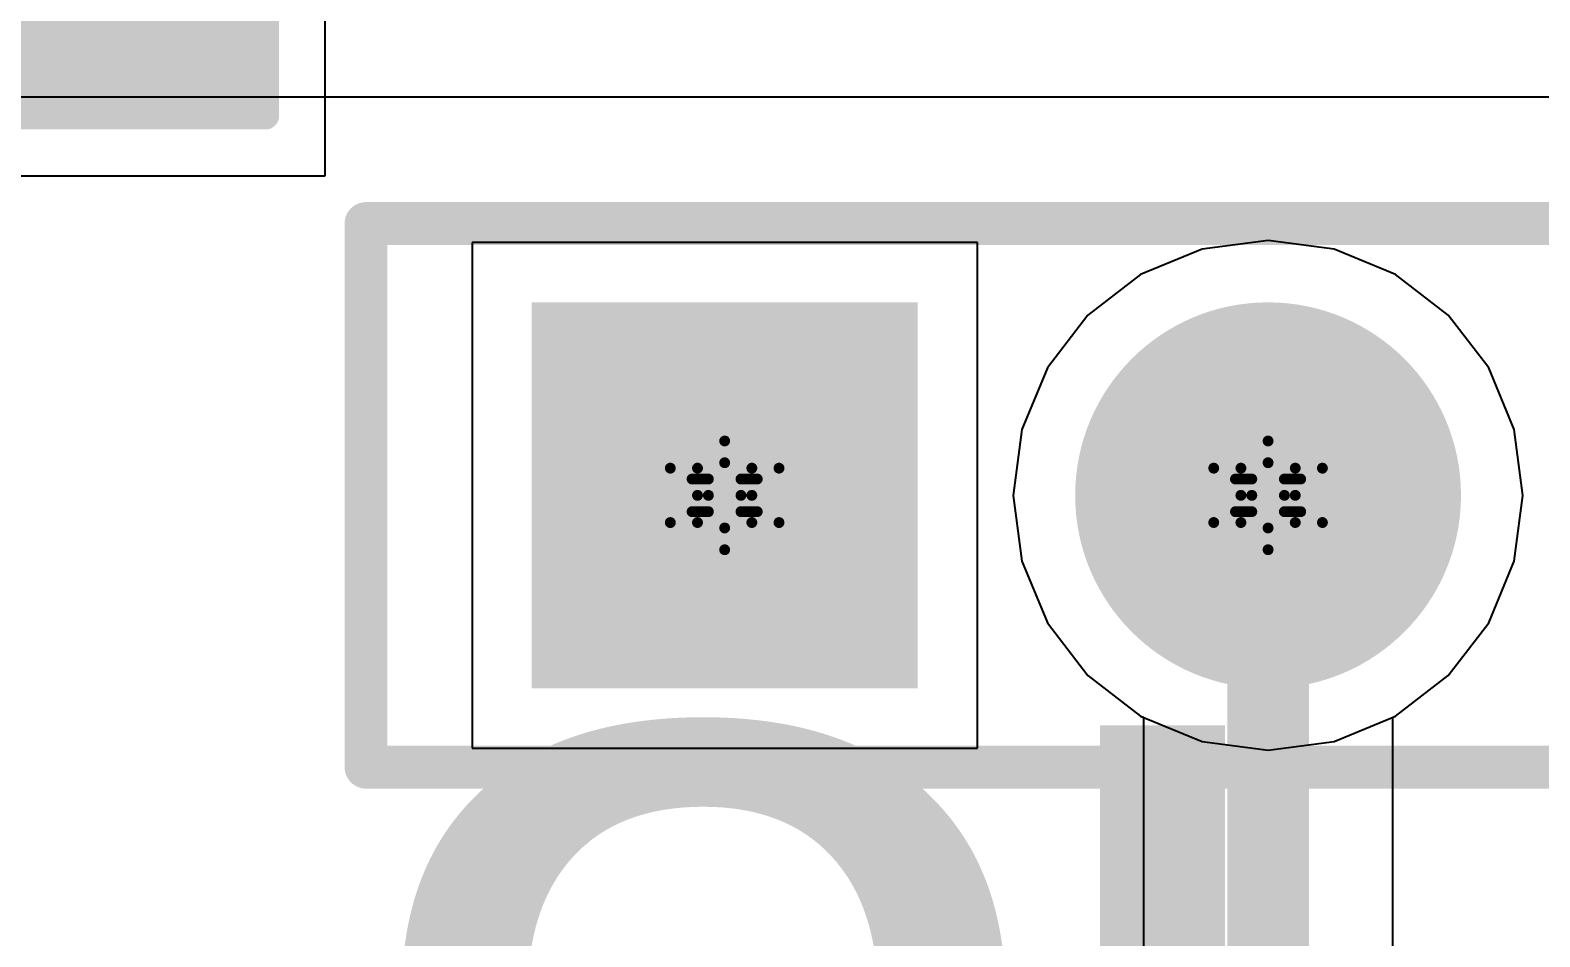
# Model space of a CAD drawing. Header units: inches. Extents: x 0 to 198, y 0 to 199.
# Drawn here: x 4.7773 to 5.0551, y 3.4375 to 3.6043 of the extents above; entities that cross this region are included whole.
import ezdxf

# ---------------------------------------------------------------- set-up
doc = ezdxf.new("R2010")
doc.units = ezdxf.units.IN
doc.header["$MEASUREMENT"] = 0
for name, color, linetype in [('Bottom Layer', 5, 'Continuous'), ('Bottom Overlay', 54, 'Continuous'), ('Bottom Paste', 16, 'Continuous'), ('Bottom Solder', 6, 'Continuous'), ('Drill Drawing', 1, 'Continuous'), ('Layer 1', 16, 'Continuous'), ('Layer 2', 76, 'Continuous'), ('Multi-Layer', 9, 'Continuous'), ('Pad Holes', 156, 'Continuous'), ('Top Layer', 1, 'Continuous'), ('Top Overlay', 2, 'Continuous'), ('Top Solder', 216, 'Continuous')]:
    doc.layers.add(name, color=color, linetype=linetype)
doc.styles.add('Arial Black_Bold', font='', dxfattribs={"height": 0.2})
doc.styles.get('Arial Black_Bold').set_extended_font_data('Arial Black', bold=True)

# ---------------------------------------------------------------- blocks, each defined once
blk = doc.blocks.new('RES_0805_B_82')
at = {"layer": 'Bottom Layer'}
for points in [[(-0.06, 0.025), (-0.02, 0.025), (-0.02, -0.025), (-0.06, -0.025)], [(0.02, 0.025), (0.06, 0.025), (0.06, -0.025), (0.02, -0.025)]]:
    blk.add_hatch(color=5, dxfattribs=at).paths.add_polyline_path(points)
at = {"layer": 'Bottom Paste'}
for points in [[(-0.06, 0.025), (-0.02, 0.025), (-0.02, -0.025), (-0.06, -0.025)], [(0.02, 0.025), (0.06, 0.025), (0.06, -0.025), (0.02, -0.025)]]:
    blk.add_hatch(color=16, dxfattribs=at).paths.add_polyline_path(points)
at = {"layer": 'Bottom Solder'}
for points in [[(-0.064, 0.029), (-0.016, 0.029), (-0.016, -0.029), (-0.064, -0.029)], [(0.016, 0.029), (0.064, 0.029), (0.064, -0.029), (0.016, -0.029)]]:
    blk.add_hatch(color=6, dxfattribs=at).paths.add_polyline_path(points)
at = {"layer": 'Bottom Overlay'}
for points in [[(-0.064, 0.029, 0.005, 0.005, 0), (-0.064, -0.029, 0.005, 0.005, 0)], [(0.064, 0.029, 0.005, 0.005, 0), (-0.064, 0.029, 0.005, 0.005, 0)], [(0.064, 0.029, 0.005, 0.005, 0), (0.064, -0.029, 0.005, 0.005, 0)], [(0.064, -0.029, 0.005, 0.005, 0), (-0.064, -0.029, 0.005, 0.005, 0)]]:
    blk.add_lwpolyline(points, format="xyseb", dxfattribs=at)
for points in [[(-0.06525, 0.029, 0.0025, 0.0025, 1), (-0.06275, 0.029, 0.0025, 0.0025, 1)], [(-0.06525, 0.029, 0.0025, 0.0025, 1), (-0.06275, 0.029, 0.0025, 0.0025, 1)], [(0.06275, 0.029, 0.0025, 0.0025, 1), (0.06525, 0.029, 0.0025, 0.0025, 1)], [(0.06275, 0.029, 0.0025, 0.0025, 1), (0.06525, 0.029, 0.0025, 0.0025, 1)], [(-0.06525, -0.029, 0.0025, 0.0025, 1), (-0.06275, -0.029, 0.0025, 0.0025, 1)], [(-0.06525, -0.029, 0.0025, 0.0025, 1), (-0.06275, -0.029, 0.0025, 0.0025, 1)], [(0.06275, -0.029, 0.0025, 0.0025, 1), (0.06525, -0.029, 0.0025, 0.0025, 1)], [(0.06275, -0.029, 0.0025, 0.0025, 1), (0.06525, -0.029, 0.0025, 0.0025, 1)]]:
    blk.add_lwpolyline(points, format="xyseb", close=True, dxfattribs=at)
blk = doc.blocks.new('HDR1X4_F______233')
at = {"layer": 'Bottom Layer'}
blk.add_hatch(color=5, dxfattribs=at).paths.add_polyline_path([(-0.1815, 0.0315), (-0.1185, 0.0315), (-0.1185, -0.0315), (-0.1815, -0.0315)])
h = blk.add_hatch(color=5, dxfattribs=at)
edge = h.paths.add_edge_path()
edge.add_arc((-0.05, 0), 0.0315, 0, 360)
at = {"layer": 'Bottom Solder'}
blk.add_hatch(color=6, dxfattribs=at).paths.add_polyline_path([(-0.1855, 0.0355), (-0.1145, 0.0355), (-0.1145, -0.0355), (-0.1855, -0.0355)])
h = blk.add_hatch(color=6, dxfattribs=at)
edge = h.paths.add_edge_path()
edge.add_arc((-0.05, 0), 0.0355, 0, 360)
at = {"layer": 'Layer 1'}
blk.add_hatch(color=16, dxfattribs=at).paths.add_polyline_path([(-0.1815, 0.0315), (-0.1185, 0.0315), (-0.1185, -0.0315), (-0.1815, -0.0315)])
h = blk.add_hatch(color=16, dxfattribs=at)
edge = h.paths.add_edge_path()
edge.add_arc((-0.05, 0), 0.0315, 0, 360)
at = {"layer": 'Layer 2'}
blk.add_hatch(color=76, dxfattribs=at).paths.add_polyline_path([(-0.1815, 0.0315), (-0.1185, 0.0315), (-0.1185, -0.0315), (-0.1815, -0.0315)])
h = blk.add_hatch(color=76, dxfattribs=at)
edge = h.paths.add_edge_path()
edge.add_arc((-0.05, 0), 0.0315, 0, 360)
at = {"layer": 'Multi-Layer'}
blk.add_hatch(color=9, dxfattribs=at).paths.add_polyline_path([(-0.1815, 0.0315), (-0.1185, 0.0315), (-0.1185, -0.0315), (-0.1815, -0.0315)])
h = blk.add_hatch(color=9, dxfattribs=at)
edge = h.paths.add_edge_path()
edge.add_arc((-0.05, 0), 0.0315, 0, 360)
at = {"layer": 'Pad Holes'}
h = blk.add_hatch(color=7, dxfattribs=at)
edge = h.paths.add_edge_path()
edge.add_arc((-0.15, 0), 0.0187, 0, 360)
h = blk.add_hatch(color=7, dxfattribs=at)
edge = h.paths.add_edge_path()
edge.add_arc((-0.05, 0), 0.0187, 0, 360)
at = {"layer": 'Top Layer'}
blk.add_hatch(color=1, dxfattribs=at).paths.add_polyline_path([(-0.1815, 0.0315), (-0.1185, 0.0315), (-0.1185, -0.0315), (-0.1815, -0.0315)])
h = blk.add_hatch(color=1, dxfattribs=at)
edge = h.paths.add_edge_path()
edge.add_arc((-0.05, 0), 0.0315, 0, 360)
at = {"layer": 'Top Solder'}
blk.add_hatch(color=216, dxfattribs=at).paths.add_polyline_path([(-0.1855, 0.0355), (-0.1145, 0.0355), (-0.1145, -0.0355), (-0.1855, -0.0355)])
h = blk.add_hatch(color=216, dxfattribs=at)
edge = h.paths.add_edge_path()
edge.add_arc((-0.05, 0), 0.0355, 0, 360)
at = {"layer": 'Top Overlay'}
for points in [[(-0.216, -0.05, 0.00787, 0.00787, 0), (-0.216, 0.05, 0.00787, 0.00787, 0)], [(-0.216, 0.05, 0.00787, 0.00787, 0), (0.211, 0.05, 0.00787, 0.00787, 0)], [(-0.216, -0.05, 0.00787, 0.00787, 0), (0.211, -0.05, 0.00787, 0.00787, 0)]]:
    blk.add_lwpolyline(points, format="xyseb", dxfattribs=at)
for points in [[(-0.21797, 0.05, 0.00394, 0.00394, 1), (-0.21403, 0.05, 0.00394, 0.00394, 1)], [(-0.21797, 0.05, 0.00394, 0.00394, 1), (-0.21403, 0.05, 0.00394, 0.00394, 1)], [(-0.21797, -0.05, 0.00394, 0.00394, 1), (-0.21403, -0.05, 0.00394, 0.00394, 1)], [(-0.21797, -0.05, 0.00394, 0.00394, 1), (-0.21403, -0.05, 0.00394, 0.00394, 1)]]:
    blk.add_lwpolyline(points, format="xyseb", close=True, dxfattribs=at)

msp = doc.modelspace()

# ---------------------------------------------------------------- linework, layer by layer
at = {"layer": 'Bottom Layer'}
for p, q in [((4.8316, 3.57753), (4.8316, 3.65094)), ((4.7616, 3.57753), (4.8316, 3.57753)), ((5.0051, 3.56563), (4.99297, 3.56403)), ((5.01724, 3.56403), (5.0051, 3.56563)), ((4.99297, 3.56403), (4.98165, 3.55935)), ((5.02855, 3.55935), (5.01724, 3.56403)), ((4.98165, 3.55935), (4.97194, 3.5519)), ((5.03826, 3.5519), (5.02855, 3.55935)), ((4.97194, 3.5519), (4.96449, 3.54218)), ((5.04572, 3.54218), (5.03826, 3.5519)), ((4.96449, 3.54218), (4.9598, 3.53087)), ((5.0504, 3.53087), (5.04572, 3.54218)), ((4.9598, 3.53087), (4.95821, 3.51873)), ((5.052, 3.51873), (5.0504, 3.53087)), ((4.95821, 3.51873), (4.9598, 3.5066)), ((5.0504, 3.5066), (5.052, 3.51873)), ((4.9598, 3.5066), (4.96449, 3.49529)), ((5.04572, 3.49529), (5.0504, 3.5066)), ((4.96449, 3.49529), (4.97194, 3.48557)), ((5.03826, 3.48557), (5.04572, 3.49529)), ((4.97194, 3.48557), (4.98165, 3.47812)), ((5.02855, 3.47812), (5.03826, 3.48557)), ((4.98165, 3.47812), (4.99297, 3.47343)), ((5.01724, 3.47343), (5.02855, 3.47812)), ((4.99297, 3.47343), (5.0051, 3.47184)), ((5.0051, 3.47184), (5.01724, 3.47343))]:
    msp.add_line(p, q, dxfattribs=at)
at = {"layer": 'Drill Drawing'}
for points in [[(4.9001, 3.52373, 0.002, 0.002, 0), (4.9051, 3.52873, 0.002, 0.002, 0)], [(4.9051, 3.52873, 0.002, 0.002, 0), (4.9101, 3.52373, 0.002, 0.002, 0)], [(5.0001, 3.52373, 0.002, 0.002, 0), (5.0051, 3.52873, 0.002, 0.002, 0)], [(5.0051, 3.52873, 0.002, 0.002, 0), (5.0101, 3.52373, 0.002, 0.002, 0)], [(4.9021, 3.52173, 0.002, 0.002, 0), (4.9051, 3.52473, 0.002, 0.002, 0)], [(4.9051, 3.52473, 0.002, 0.002, 0), (4.9081, 3.52173, 0.002, 0.002, 0)], [(5.0021, 3.52173, 0.002, 0.002, 0), (5.0051, 3.52473, 0.002, 0.002, 0)], [(5.0051, 3.52473, 0.002, 0.002, 0), (5.0081, 3.52173, 0.002, 0.002, 0)], [(4.8951, 3.52373, 0.002, 0.002, 0), (4.9001, 3.51873, 0.002, 0.002, 0)], [(4.8951, 3.52373, 0.002, 0.002, 0), (4.9001, 3.52373, 0.002, 0.002, 0)], [(4.8991, 3.52173, 0.002, 0.002, 0), (4.9021, 3.51873, 0.002, 0.002, 0)], [(4.8991, 3.52173, 0.002, 0.002, 0), (4.9021, 3.52173, 0.002, 0.002, 0)], [(4.9081, 3.52173, 0.002, 0.002, 0), (4.9111, 3.52173, 0.002, 0.002, 0)], [(4.9081, 3.51873, 0.002, 0.002, 0), (4.9111, 3.52173, 0.002, 0.002, 0)], [(4.9101, 3.52373, 0.002, 0.002, 0), (4.9151, 3.52373, 0.002, 0.002, 0)], [(4.9101, 3.51873, 0.002, 0.002, 0), (4.9151, 3.52373, 0.002, 0.002, 0)], [(4.9951, 3.52373, 0.002, 0.002, 0), (5.0001, 3.51873, 0.002, 0.002, 0)], [(4.9951, 3.52373, 0.002, 0.002, 0), (5.0001, 3.52373, 0.002, 0.002, 0)], [(4.9991, 3.52173, 0.002, 0.002, 0), (5.0021, 3.51873, 0.002, 0.002, 0)], [(4.9991, 3.52173, 0.002, 0.002, 0), (5.0021, 3.52173, 0.002, 0.002, 0)], [(5.0081, 3.52173, 0.002, 0.002, 0), (5.0111, 3.52173, 0.002, 0.002, 0)], [(5.0081, 3.51873, 0.002, 0.002, 0), (5.0111, 3.52173, 0.002, 0.002, 0)], [(5.0101, 3.52373, 0.002, 0.002, 0), (5.0151, 3.52373, 0.002, 0.002, 0)], [(5.0101, 3.51873, 0.002, 0.002, 0), (5.0151, 3.52373, 0.002, 0.002, 0)], [(4.8951, 3.51373, 0.002, 0.002, 0), (4.9001, 3.51873, 0.002, 0.002, 0)], [(4.8991, 3.51573, 0.002, 0.002, 0), (4.9021, 3.51873, 0.002, 0.002, 0)], [(4.9081, 3.51873, 0.002, 0.002, 0), (4.9111, 3.51573, 0.002, 0.002, 0)], [(4.9101, 3.51873, 0.002, 0.002, 0), (4.9151, 3.51373, 0.002, 0.002, 0)], [(4.9951, 3.51373, 0.002, 0.002, 0), (5.0001, 3.51873, 0.002, 0.002, 0)], [(4.9991, 3.51573, 0.002, 0.002, 0), (5.0021, 3.51873, 0.002, 0.002, 0)], [(5.0081, 3.51873, 0.002, 0.002, 0), (5.0111, 3.51573, 0.002, 0.002, 0)], [(5.0101, 3.51873, 0.002, 0.002, 0), (5.0151, 3.51373, 0.002, 0.002, 0)], [(4.8951, 3.51373, 0.002, 0.002, 0), (4.9001, 3.51373, 0.002, 0.002, 0)], [(4.8991, 3.51573, 0.002, 0.002, 0), (4.9021, 3.51573, 0.002, 0.002, 0)], [(4.9001, 3.51373, 0.002, 0.002, 0), (4.9051, 3.50873, 0.002, 0.002, 0)], [(4.9021, 3.51573, 0.002, 0.002, 0), (4.9051, 3.51273, 0.002, 0.002, 0)], [(4.9051, 3.51273, 0.002, 0.002, 0), (4.9081, 3.51573, 0.002, 0.002, 0)], [(4.9051, 3.50873, 0.002, 0.002, 0), (4.9101, 3.51373, 0.002, 0.002, 0)], [(4.9081, 3.51573, 0.002, 0.002, 0), (4.9111, 3.51573, 0.002, 0.002, 0)], [(4.9101, 3.51373, 0.002, 0.002, 0), (4.9151, 3.51373, 0.002, 0.002, 0)], [(4.9951, 3.51373, 0.002, 0.002, 0), (5.0001, 3.51373, 0.002, 0.002, 0)], [(4.9991, 3.51573, 0.002, 0.002, 0), (5.0021, 3.51573, 0.002, 0.002, 0)], [(5.0001, 3.51373, 0.002, 0.002, 0), (5.0051, 3.50873, 0.002, 0.002, 0)], [(5.0021, 3.51573, 0.002, 0.002, 0), (5.0051, 3.51273, 0.002, 0.002, 0)], [(5.0051, 3.51273, 0.002, 0.002, 0), (5.0081, 3.51573, 0.002, 0.002, 0)], [(5.0051, 3.50873, 0.002, 0.002, 0), (5.0101, 3.51373, 0.002, 0.002, 0)], [(5.0081, 3.51573, 0.002, 0.002, 0), (5.0111, 3.51573, 0.002, 0.002, 0)], [(5.0101, 3.51373, 0.002, 0.002, 0), (5.0151, 3.51373, 0.002, 0.002, 0)]]:
    msp.add_lwpolyline(points, format="xyseb", dxfattribs=at)
for points in [[(4.9046, 3.52873, 0.001, 0.001, 1), (4.9056, 3.52873, 0.001, 0.001, 1)], [(4.9046, 3.52873, 0.001, 0.001, 1), (4.9056, 3.52873, 0.001, 0.001, 1)], [(5.0046, 3.52873, 0.001, 0.001, 1), (5.0056, 3.52873, 0.001, 0.001, 1)], [(5.0046, 3.52873, 0.001, 0.001, 1), (5.0056, 3.52873, 0.001, 0.001, 1)], [(4.9046, 3.52473, 0.001, 0.001, 1), (4.9056, 3.52473, 0.001, 0.001, 1)], [(4.9046, 3.52473, 0.001, 0.001, 1), (4.9056, 3.52473, 0.001, 0.001, 1)], [(5.0046, 3.52473, 0.001, 0.001, 1), (5.0056, 3.52473, 0.001, 0.001, 1)], [(5.0046, 3.52473, 0.001, 0.001, 1), (5.0056, 3.52473, 0.001, 0.001, 1)], [(4.8946, 3.52373, 0.001, 0.001, 1), (4.8956, 3.52373, 0.001, 0.001, 1)], [(4.8946, 3.52373, 0.001, 0.001, 1), (4.8956, 3.52373, 0.001, 0.001, 1)], [(4.8986, 3.52173, 0.001, 0.001, 1), (4.8996, 3.52173, 0.001, 0.001, 1)], [(4.8986, 3.52173, 0.001, 0.001, 1), (4.8996, 3.52173, 0.001, 0.001, 1)], [(4.8996, 3.52373, 0.001, 0.001, 1), (4.9006, 3.52373, 0.001, 0.001, 1)], [(4.8996, 3.52373, 0.001, 0.001, 1), (4.9006, 3.52373, 0.001, 0.001, 1)], [(4.9016, 3.52173, 0.001, 0.001, 1), (4.9026, 3.52173, 0.001, 0.001, 1)], [(4.9016, 3.52173, 0.001, 0.001, 1), (4.9026, 3.52173, 0.001, 0.001, 1)], [(4.9076, 3.52173, 0.001, 0.001, 1), (4.9086, 3.52173, 0.001, 0.001, 1)], [(4.9076, 3.52173, 0.001, 0.001, 1), (4.9086, 3.52173, 0.001, 0.001, 1)], [(4.9096, 3.52373, 0.001, 0.001, 1), (4.9106, 3.52373, 0.001, 0.001, 1)], [(4.9096, 3.52373, 0.001, 0.001, 1), (4.9106, 3.52373, 0.001, 0.001, 1)], [(4.9106, 3.52173, 0.001, 0.001, 1), (4.9116, 3.52173, 0.001, 0.001, 1)], [(4.9106, 3.52173, 0.001, 0.001, 1), (4.9116, 3.52173, 0.001, 0.001, 1)], [(4.9146, 3.52373, 0.001, 0.001, 1), (4.9156, 3.52373, 0.001, 0.001, 1)], [(4.9146, 3.52373, 0.001, 0.001, 1), (4.9156, 3.52373, 0.001, 0.001, 1)], [(4.9946, 3.52373, 0.001, 0.001, 1), (4.9956, 3.52373, 0.001, 0.001, 1)], [(4.9946, 3.52373, 0.001, 0.001, 1), (4.9956, 3.52373, 0.001, 0.001, 1)], [(4.9986, 3.52173, 0.001, 0.001, 1), (4.9996, 3.52173, 0.001, 0.001, 1)], [(4.9986, 3.52173, 0.001, 0.001, 1), (4.9996, 3.52173, 0.001, 0.001, 1)], [(4.9996, 3.52373, 0.001, 0.001, 1), (5.0006, 3.52373, 0.001, 0.001, 1)], [(4.9996, 3.52373, 0.001, 0.001, 1), (5.0006, 3.52373, 0.001, 0.001, 1)], [(5.0016, 3.52173, 0.001, 0.001, 1), (5.0026, 3.52173, 0.001, 0.001, 1)], [(5.0016, 3.52173, 0.001, 0.001, 1), (5.0026, 3.52173, 0.001, 0.001, 1)], [(5.0076, 3.52173, 0.001, 0.001, 1), (5.0086, 3.52173, 0.001, 0.001, 1)], [(5.0076, 3.52173, 0.001, 0.001, 1), (5.0086, 3.52173, 0.001, 0.001, 1)], [(5.0096, 3.52373, 0.001, 0.001, 1), (5.0106, 3.52373, 0.001, 0.001, 1)], [(5.0096, 3.52373, 0.001, 0.001, 1), (5.0106, 3.52373, 0.001, 0.001, 1)], [(5.0106, 3.52173, 0.001, 0.001, 1), (5.0116, 3.52173, 0.001, 0.001, 1)], [(5.0106, 3.52173, 0.001, 0.001, 1), (5.0116, 3.52173, 0.001, 0.001, 1)], [(5.0146, 3.52373, 0.001, 0.001, 1), (5.0156, 3.52373, 0.001, 0.001, 1)], [(5.0146, 3.52373, 0.001, 0.001, 1), (5.0156, 3.52373, 0.001, 0.001, 1)], [(4.8996, 3.51873, 0.001, 0.001, 1), (4.9006, 3.51873, 0.001, 0.001, 1)], [(4.8996, 3.51873, 0.001, 0.001, 1), (4.9006, 3.51873, 0.001, 0.001, 1)], [(4.9016, 3.51873, 0.001, 0.001, 1), (4.9026, 3.51873, 0.001, 0.001, 1)], [(4.9016, 3.51873, 0.001, 0.001, 1), (4.9026, 3.51873, 0.001, 0.001, 1)], [(4.9076, 3.51873, 0.001, 0.001, 1), (4.9086, 3.51873, 0.001, 0.001, 1)], [(4.9076, 3.51873, 0.001, 0.001, 1), (4.9086, 3.51873, 0.001, 0.001, 1)], [(4.9096, 3.51873, 0.001, 0.001, 1), (4.9106, 3.51873, 0.001, 0.001, 1)], [(4.9096, 3.51873, 0.001, 0.001, 1), (4.9106, 3.51873, 0.001, 0.001, 1)], [(4.9996, 3.51873, 0.001, 0.001, 1), (5.0006, 3.51873, 0.001, 0.001, 1)], [(4.9996, 3.51873, 0.001, 0.001, 1), (5.0006, 3.51873, 0.001, 0.001, 1)], [(5.0016, 3.51873, 0.001, 0.001, 1), (5.0026, 3.51873, 0.001, 0.001, 1)], [(5.0016, 3.51873, 0.001, 0.001, 1), (5.0026, 3.51873, 0.001, 0.001, 1)], [(5.0076, 3.51873, 0.001, 0.001, 1), (5.0086, 3.51873, 0.001, 0.001, 1)], [(5.0076, 3.51873, 0.001, 0.001, 1), (5.0086, 3.51873, 0.001, 0.001, 1)], [(5.0096, 3.51873, 0.001, 0.001, 1), (5.0106, 3.51873, 0.001, 0.001, 1)], [(5.0096, 3.51873, 0.001, 0.001, 1), (5.0106, 3.51873, 0.001, 0.001, 1)], [(4.8946, 3.51373, 0.001, 0.001, 1), (4.8956, 3.51373, 0.001, 0.001, 1)], [(4.8946, 3.51373, 0.001, 0.001, 1), (4.8956, 3.51373, 0.001, 0.001, 1)], [(4.8986, 3.51573, 0.001, 0.001, 1), (4.8996, 3.51573, 0.001, 0.001, 1)], [(4.8986, 3.51573, 0.001, 0.001, 1), (4.8996, 3.51573, 0.001, 0.001, 1)], [(4.8996, 3.51373, 0.001, 0.001, 1), (4.9006, 3.51373, 0.001, 0.001, 1)], [(4.8996, 3.51373, 0.001, 0.001, 1), (4.9006, 3.51373, 0.001, 0.001, 1)], [(4.9016, 3.51573, 0.001, 0.001, 1), (4.9026, 3.51573, 0.001, 0.001, 1)], [(4.9016, 3.51573, 0.001, 0.001, 1), (4.9026, 3.51573, 0.001, 0.001, 1)], [(4.9076, 3.51573, 0.001, 0.001, 1), (4.9086, 3.51573, 0.001, 0.001, 1)], [(4.9076, 3.51573, 0.001, 0.001, 1), (4.9086, 3.51573, 0.001, 0.001, 1)], [(4.9096, 3.51373, 0.001, 0.001, 1), (4.9106, 3.51373, 0.001, 0.001, 1)], [(4.9096, 3.51373, 0.001, 0.001, 1), (4.9106, 3.51373, 0.001, 0.001, 1)], [(4.9106, 3.51573, 0.001, 0.001, 1), (4.9116, 3.51573, 0.001, 0.001, 1)], [(4.9106, 3.51573, 0.001, 0.001, 1), (4.9116, 3.51573, 0.001, 0.001, 1)], [(4.9146, 3.51373, 0.001, 0.001, 1), (4.9156, 3.51373, 0.001, 0.001, 1)], [(4.9146, 3.51373, 0.001, 0.001, 1), (4.9156, 3.51373, 0.001, 0.001, 1)], [(4.9946, 3.51373, 0.001, 0.001, 1), (4.9956, 3.51373, 0.001, 0.001, 1)], [(4.9946, 3.51373, 0.001, 0.001, 1), (4.9956, 3.51373, 0.001, 0.001, 1)], [(4.9986, 3.51573, 0.001, 0.001, 1), (4.9996, 3.51573, 0.001, 0.001, 1)], [(4.9986, 3.51573, 0.001, 0.001, 1), (4.9996, 3.51573, 0.001, 0.001, 1)], [(4.9996, 3.51373, 0.001, 0.001, 1), (5.0006, 3.51373, 0.001, 0.001, 1)], [(4.9996, 3.51373, 0.001, 0.001, 1), (5.0006, 3.51373, 0.001, 0.001, 1)], [(5.0016, 3.51573, 0.001, 0.001, 1), (5.0026, 3.51573, 0.001, 0.001, 1)], [(5.0016, 3.51573, 0.001, 0.001, 1), (5.0026, 3.51573, 0.001, 0.001, 1)], [(5.0076, 3.51573, 0.001, 0.001, 1), (5.0086, 3.51573, 0.001, 0.001, 1)], [(5.0076, 3.51573, 0.001, 0.001, 1), (5.0086, 3.51573, 0.001, 0.001, 1)], [(5.0096, 3.51373, 0.001, 0.001, 1), (5.0106, 3.51373, 0.001, 0.001, 1)], [(5.0096, 3.51373, 0.001, 0.001, 1), (5.0106, 3.51373, 0.001, 0.001, 1)], [(5.0106, 3.51573, 0.001, 0.001, 1), (5.0116, 3.51573, 0.001, 0.001, 1)], [(5.0106, 3.51573, 0.001, 0.001, 1), (5.0116, 3.51573, 0.001, 0.001, 1)], [(5.0146, 3.51373, 0.001, 0.001, 1), (5.0156, 3.51373, 0.001, 0.001, 1)], [(5.0146, 3.51373, 0.001, 0.001, 1), (5.0156, 3.51373, 0.001, 0.001, 1)], [(4.9046, 3.51273, 0.001, 0.001, 1), (4.9056, 3.51273, 0.001, 0.001, 1)], [(4.9046, 3.51273, 0.001, 0.001, 1), (4.9056, 3.51273, 0.001, 0.001, 1)], [(5.0046, 3.51273, 0.001, 0.001, 1), (5.0056, 3.51273, 0.001, 0.001, 1)], [(5.0046, 3.51273, 0.001, 0.001, 1), (5.0056, 3.51273, 0.001, 0.001, 1)], [(4.9046, 3.50873, 0.001, 0.001, 1), (4.9056, 3.50873, 0.001, 0.001, 1)], [(4.9046, 3.50873, 0.001, 0.001, 1), (4.9056, 3.50873, 0.001, 0.001, 1)], [(5.0046, 3.50873, 0.001, 0.001, 1), (5.0056, 3.50873, 0.001, 0.001, 1)], [(5.0046, 3.50873, 0.001, 0.001, 1), (5.0056, 3.50873, 0.001, 0.001, 1)]]:
    msp.add_lwpolyline(points, format="xyseb", close=True, dxfattribs=at)
at = {"layer": 'Layer 1'}
for p, q in [((5.0051, 3.56563), (4.99297, 3.56403)), ((5.01724, 3.56403), (5.0051, 3.56563)), ((4.99297, 3.56403), (4.98165, 3.55935)), ((5.02855, 3.55935), (5.01724, 3.56403)), ((4.98165, 3.55935), (4.97194, 3.5519)), ((5.03826, 3.5519), (5.02855, 3.55935)), ((4.97194, 3.5519), (4.96449, 3.54218)), ((5.04572, 3.54218), (5.03826, 3.5519)), ((4.96449, 3.54218), (4.9598, 3.53087)), ((5.0504, 3.53087), (5.04572, 3.54218)), ((4.9598, 3.53087), (4.95821, 3.51873)), ((5.052, 3.51873), (5.0504, 3.53087)), ((4.95821, 3.51873), (4.9598, 3.5066)), ((5.0504, 3.5066), (5.052, 3.51873)), ((4.9598, 3.5066), (4.96449, 3.49529)), ((5.04572, 3.49529), (5.0504, 3.5066)), ((4.96449, 3.49529), (4.97194, 3.48557)), ((5.03826, 3.48557), (5.04572, 3.49529)), ((4.97194, 3.48557), (4.98165, 3.47812)), ((5.02855, 3.47812), (5.03826, 3.48557)), ((4.98165, 3.47812), (4.99297, 3.47343)), ((5.01724, 3.47343), (5.02855, 3.47812)), ((4.99297, 3.47343), (5.0051, 3.47184)), ((5.0051, 3.47184), (5.01724, 3.47343))]:
    msp.add_line(p, q, dxfattribs=at)
at = {"layer": 'Layer 2'}
for p, q in [((4.67, 3.59204), (5.46556, 3.59204)), ((4.9516, 3.56523), (4.85861, 3.56523)), ((4.85861, 3.56523), (4.85861, 3.47224)), ((4.9516, 3.47224), (4.9516, 3.56523)), ((4.85861, 3.47224), (4.9516, 3.47224))]:
    msp.add_line(p, q, dxfattribs=at)
at = {"layer": 'Top Layer'}
for p, q in [((5.0051, 3.56563), (4.99297, 3.56403)), ((5.01724, 3.56403), (5.0051, 3.56563)), ((4.99297, 3.56403), (4.98165, 3.55935)), ((5.02855, 3.55935), (5.01724, 3.56403)), ((4.98165, 3.55935), (4.97194, 3.5519)), ((5.03826, 3.5519), (5.02855, 3.55935)), ((4.97194, 3.5519), (4.96449, 3.54218)), ((5.04572, 3.54218), (5.03826, 3.5519)), ((4.96449, 3.54218), (4.9598, 3.53087)), ((5.0504, 3.53087), (5.04572, 3.54218)), ((4.9598, 3.53087), (4.95821, 3.51873)), ((5.052, 3.51873), (5.0504, 3.53087)), ((4.95821, 3.51873), (4.9598, 3.5066)), ((5.0504, 3.5066), (5.052, 3.51873)), ((4.9598, 3.5066), (4.96449, 3.49529)), ((5.04572, 3.49529), (5.0504, 3.5066)), ((4.96449, 3.49529), (4.97194, 3.48557)), ((5.03826, 3.48557), (5.04572, 3.49529)), ((4.97194, 3.48557), (4.98165, 3.47812)), ((5.02855, 3.47812), (5.03826, 3.48557)), ((4.98165, 3.47812), (4.98216, 3.47791)), ((5.02804, 3.47791), (5.02855, 3.47812)), ((4.98216, 3.47791), (4.98216, 3.42061)), ((5.02804, 3.4111), (5.02804, 3.47791))]:
    msp.add_line(p, q, dxfattribs=at)
msp.add_lwpolyline([(5.0051, 3.4111, 0.015, 0.015, 0), (5.0051, 3.51873, 0.015, 0.015, 0)], format="xyseb", dxfattribs=at)
msp.add_lwpolyline([(5.00135, 3.51873, 0.0075, 0.0075, 1), (5.00885, 3.51873, 0.0075, 0.0075, 1)], format="xyseb", close=True, dxfattribs=at)

# ---------------------------------------------------------------- block references
at = {"rotation": 180}
msp.add_blockref('RES_0805_B_82', (4.7566, 3.61753), dxfattribs=at)
msp.add_blockref('HDR1X4_F______233', (5.0551, 3.51873))

# ---------------------------------------------------------------- texts
at = {"layer": 'Top Overlay', "style": 'Arial Black_Bold'}
msp.add_text('OLED', height=0.1, rotation=360, dxfattribs=at).set_placement((4.8391, 3.37643))

doc.saveas('drawing.dxf')
